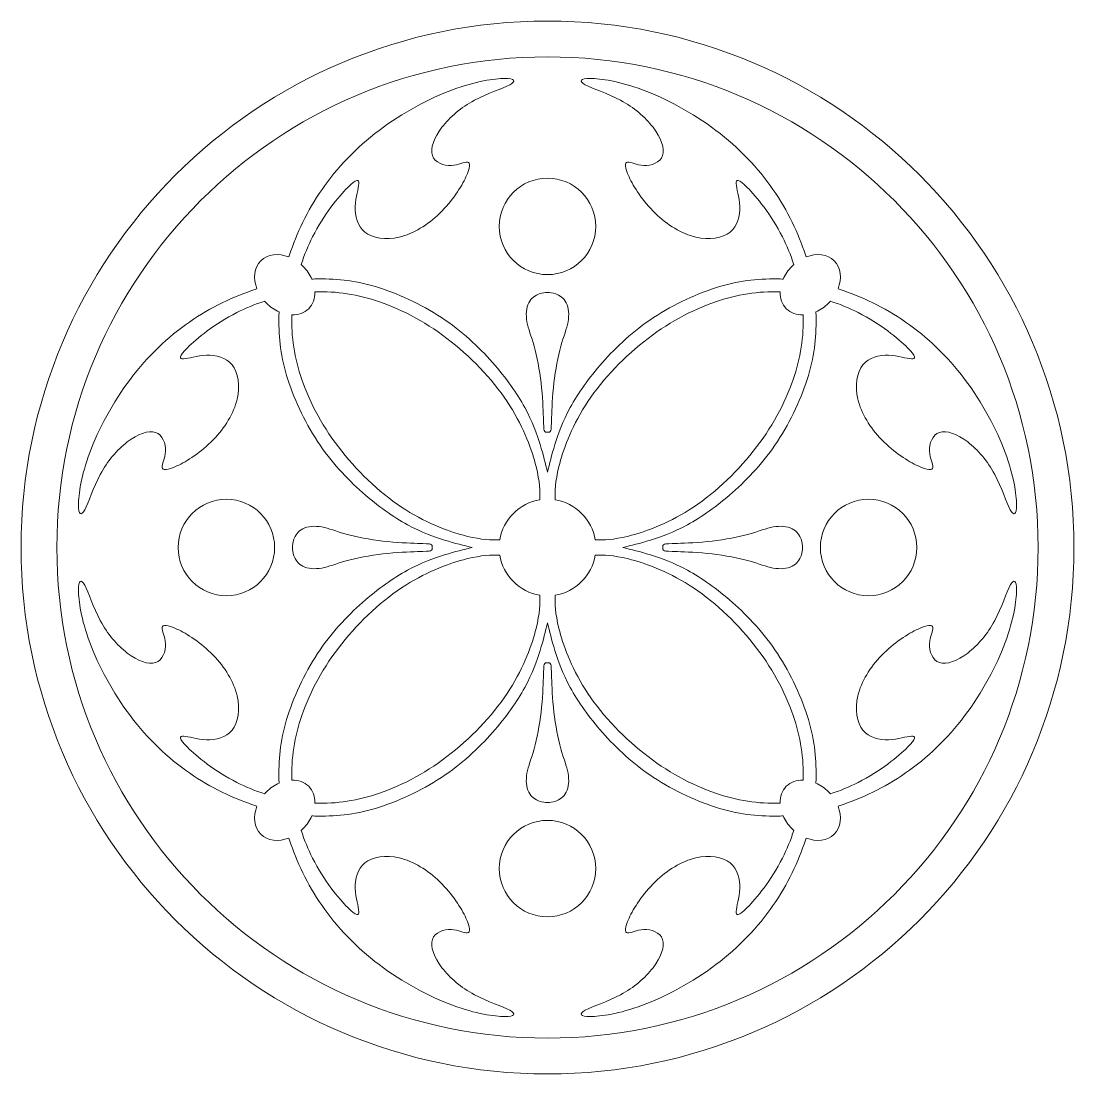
# Model space of a CAD drawing. Header units: millimetres. Extents: x 120 to 311, y -46 to 142.
# Drawn here: x 120 to 204, y 58.2 to 142.2 of the extents above; entities that cross this region are included whole.
import ezdxf

# ---------------------------------------------------------------- set-up
doc = ezdxf.new("R2010")
doc.units = ezdxf.units.MM
doc.header["$MEASUREMENT"] = 0
doc.layers.add('Layer 1', color=7, linetype='Continuous')

msp = doc.modelspace()

# ---------------------------------------------------------------- linework, layer by layer
at = {"layer": 'Layer 1', "lineweight": 20}
for centre, major_axis in [((162.0256, 100.2362), (0, 42.011)), ((162.0255, 100.2362), (0, 39.1517)), ((136.401, 100.2362), (0, 3.849))]:
    msp.add_ellipse(centre, major_axis=major_axis, ratio=1, dxfattribs=at)
for points, knots in [([(142.3686, 122.8089), (142.6159, 123.5771), (142.921, 124.3257), (143.2768, 125.0285), (143.2768, 125.0285), (144.1655, 126.7835), (145.3759, 128.2595), (146.0813, 128.9744), (146.0813, 128.9744), (146.7871, 129.6893), (146.9887, 129.6432), (146.9704, 129.2724), (146.9704, 129.2724), (146.9521, 128.9012), (146.7135, 128.2042), (146.6861, 127.4531), (146.6861, 127.4531), (146.6586, 126.7016), (146.8419, 125.8948), (147.4513, 125.4047), (147.4513, 125.4047), (148.0606, 124.9142), (149.0969, 124.7401), (150.2009, 125.0057), (150.2009, 125.0057), (151.3053, 125.2713), (152.4787, 125.9775), (153.4409, 126.9165), (153.4409, 126.9165), (154.4032, 127.8559), (155.1547, 129.0293), (155.5213, 129.8036), (155.5213, 129.8036), (155.8879, 130.578), (155.8696, 130.9538), (155.6315, 130.9949), (155.6315, 130.9949), (155.3933, 131.0365), (154.9344, 130.743), (154.3437, 130.7202), (154.3437, 130.7202), (153.7527, 130.6973), (153.0282, 130.945), (152.8357, 131.5082), (152.8357, 131.5082), (152.6433, 132.0719), (152.9829, 132.9522), (153.6059, 133.7723), (153.6059, 133.7723), (154.229, 134.5924), (155.1364, 135.3531), (156.1947, 135.9213), (156.1947, 135.9213), (157.2534, 136.4895), (158.4633, 136.8653), (159.0087, 137.1583), (159.0087, 137.1583), (159.554, 137.4517), (159.4343, 137.6629), (158.6188, 137.6629), (158.6188, 137.6629), (157.8033, 137.6629), (156.2911, 137.4517), (154.4493, 136.7647), (154.4493, 136.7647), (152.6071, 136.0772), (150.4345, 134.9129), (148.5881, 133.5246), (148.5881, 133.5246), (146.7413, 132.1363), (145.22, 130.5227), (144.0333, 128.8094), (144.0333, 128.8094), (142.8466, 127.0956), (141.9937, 125.2804), (141.4442, 123.5991), (141.4442, 123.5991), (141.4247, 123.5388), (141.4051, 123.4786), (141.3864, 123.4191)], [0, 0, 0, 0, 0.047619, 0.047619, 0.047619, 0.047619, 0.0952381, 0.0952381, 0.0952381, 0.0952381, 0.1428571, 0.1428571, 0.1428571, 0.1428571, 0.1904762, 0.1904762, 0.1904762, 0.1904762, 0.2380952, 0.2380952, 0.2380952, 0.2380952, 0.2857143, 0.2857143, 0.2857143, 0.2857143, 0.3333333, 0.3333333, 0.3333333, 0.3333333, 0.3809524, 0.3809524, 0.3809524, 0.3809524, 0.4285714, 0.4285714, 0.4285714, 0.4285714, 0.4761905, 0.4761905, 0.4761905, 0.4761905, 0.5238095, 0.5238095, 0.5238095, 0.5238095, 0.5714286, 0.5714286, 0.5714286, 0.5714286, 0.6190476, 0.6190476, 0.6190476, 0.6190476, 0.6666667, 0.6666667, 0.6666667, 0.6666667, 0.7142857, 0.7142857, 0.7142857, 0.7142857, 0.7619048, 0.7619048, 0.7619048, 0.7619048, 0.8095238, 0.8095238, 0.8095238, 0.8095238, 0.8571429, 0.8571429, 0.8571429, 0.8571429, 0.9047619, 0.9047619, 0.9047619, 0.9047619, 1, 1, 1, 1]), ([(181.6824, 122.8089), (181.4351, 123.5771), (181.13, 124.3257), (180.7742, 125.0285), (180.7742, 125.0285), (179.8855, 126.7835), (178.6751, 128.2595), (177.9698, 128.9744), (177.9698, 128.9744), (177.264, 129.6893), (177.0624, 129.6432), (177.0807, 129.2724), (177.0807, 129.2724), (177.099, 128.9012), (177.3376, 128.2042), (177.365, 127.4531), (177.365, 127.4531), (177.3924, 126.7016), (177.2091, 125.8948), (176.5998, 125.4047), (176.5998, 125.4047), (175.9904, 124.9142), (174.9542, 124.7401), (173.8502, 125.0057), (173.8502, 125.0057), (172.7458, 125.2713), (171.5724, 125.9775), (170.6101, 126.9165), (170.6101, 126.9165), (169.6479, 127.8559), (168.8964, 129.0293), (168.5298, 129.8036), (168.5298, 129.8036), (168.1631, 130.578), (168.1814, 130.9538), (168.4196, 130.9949), (168.4196, 130.9949), (168.6578, 131.0365), (169.1167, 130.743), (169.7073, 130.7202), (169.7073, 130.7202), (170.2984, 130.6973), (171.0229, 130.945), (171.2153, 131.5082), (171.2153, 131.5082), (171.4078, 132.0719), (171.0682, 132.9522), (170.4451, 133.7723), (170.4451, 133.7723), (169.822, 134.5924), (168.9147, 135.3531), (167.8564, 135.9213), (167.8564, 135.9213), (166.7977, 136.4895), (165.5877, 136.8653), (165.0424, 137.1583), (165.0424, 137.1583), (164.497, 137.4517), (164.6167, 137.6629), (165.4323, 137.6629), (165.4323, 137.6629), (166.2478, 137.6629), (167.76, 137.4517), (169.6017, 136.7647), (169.6017, 136.7647), (171.4439, 136.0772), (173.6166, 134.9129), (175.4629, 133.5246), (175.4629, 133.5246), (177.3097, 132.1363), (178.831, 130.5227), (180.0177, 128.8094), (180.0177, 128.8094), (181.2044, 127.0956), (182.0574, 125.2804), (182.6069, 123.5991), (182.6069, 123.5991), (182.6264, 123.5388), (182.6459, 123.4786), (182.6646, 123.4191)], [0, 0, 0, 0, 0.047619, 0.047619, 0.047619, 0.047619, 0.0952381, 0.0952381, 0.0952381, 0.0952381, 0.1428571, 0.1428571, 0.1428571, 0.1428571, 0.1904762, 0.1904762, 0.1904762, 0.1904762, 0.2380952, 0.2380952, 0.2380952, 0.2380952, 0.2857143, 0.2857143, 0.2857143, 0.2857143, 0.3333333, 0.3333333, 0.3333333, 0.3333333, 0.3809524, 0.3809524, 0.3809524, 0.3809524, 0.4285714, 0.4285714, 0.4285714, 0.4285714, 0.4761905, 0.4761905, 0.4761905, 0.4761905, 0.5238095, 0.5238095, 0.5238095, 0.5238095, 0.5714286, 0.5714286, 0.5714286, 0.5714286, 0.6190476, 0.6190476, 0.6190476, 0.6190476, 0.6666667, 0.6666667, 0.6666667, 0.6666667, 0.7142857, 0.7142857, 0.7142857, 0.7142857, 0.7619048, 0.7619048, 0.7619048, 0.7619048, 0.8095238, 0.8095238, 0.8095238, 0.8095238, 0.8571429, 0.8571429, 0.8571429, 0.8571429, 0.9047619, 0.9047619, 0.9047619, 0.9047619, 1, 1, 1, 1]), ([(165.8745, 125.8607), (165.8745, 127.9864), (164.1512, 129.7097), (162.0255, 129.7097), (162.0255, 129.7097), (159.8998, 129.7097), (158.1765, 127.9864), (158.1765, 125.8607), (158.1765, 125.8607), (158.1765, 123.735), (159.8998, 122.0117), (162.0255, 122.0117), (162.0255, 122.0117), (164.1512, 122.0117), (165.8745, 123.735), (165.8745, 125.8607)], [0, 0, 0, 0, 0.2, 0.2, 0.2, 0.2, 0.4, 0.4, 0.4, 0.4, 0.6, 0.6, 0.6, 0.6, 1, 1, 1, 1]), ([(142.3686, 122.8089), (142.4197, 122.7636), (142.47, 122.7158), (142.5195, 122.6664), (142.5195, 122.6664), (142.8275, 122.3584), (143.0628, 122.0117), (143.2211, 121.6551)], [0, 0, 0, 0, 0.3333333, 0.3333333, 0.3333333, 0.3333333, 1, 1, 1, 1]), ([(181.6824, 122.8089), (181.6313, 122.7636), (181.581, 122.7158), (181.5316, 122.6664), (181.5316, 122.6664), (181.2235, 122.3584), (180.9883, 122.0117), (180.8299, 121.6551)], [0, 0, 0, 0, 0.3333333, 0.3333333, 0.3333333, 0.3333333, 1, 1, 1, 1]), ([(143.2211, 121.6551), (143.296, 121.6584), (143.3716, 121.6617), (143.4468, 121.6638), (143.4468, 121.6638), (144.9993, 121.7141), (146.5585, 121.5674), (148.2905, 121.0544), (148.2905, 121.0544), (150.0226, 120.5415), (151.9292, 119.6611), (153.5557, 118.5892), (153.5557, 118.5892), (155.1825, 117.5168), (156.5297, 116.2519), (157.6337, 115.0058), (157.6337, 115.0058), (158.7381, 113.7592), (159.6002, 112.5305), (160.2095, 111.4128), (160.2095, 111.4128), (160.8189, 110.2947), (161.1763, 109.2863), (161.437, 108.4434), (161.437, 108.4434), (161.6976, 107.6004), (161.8618, 106.9216), (162.0255, 106.2437)], [0, 0, 0, 0, 0.125, 0.125, 0.125, 0.125, 0.25, 0.25, 0.25, 0.25, 0.375, 0.375, 0.375, 0.375, 0.5, 0.5, 0.5, 0.5, 0.625, 0.625, 0.625, 0.625, 0.75, 0.75, 0.75, 0.75, 1, 1, 1, 1]), ([(180.8299, 121.6551), (180.7551, 121.6584), (180.6795, 121.6617), (180.6042, 121.6638), (180.6042, 121.6638), (179.0517, 121.7141), (177.4926, 121.5674), (175.7605, 121.0544), (175.7605, 121.0544), (174.0285, 120.5415), (172.1219, 119.6611), (170.4954, 118.5892), (170.4954, 118.5892), (168.8685, 117.5168), (167.5214, 116.2519), (166.4174, 115.0058), (166.4174, 115.0058), (165.313, 113.7592), (164.4509, 112.5305), (163.8415, 111.4128), (163.8415, 111.4128), (163.2322, 110.2947), (162.8747, 109.2863), (162.6141, 108.4434), (162.6141, 108.4434), (162.3535, 107.6004), (162.1893, 106.9216), (162.0255, 106.2437)], [0, 0, 0, 0, 0.125, 0.125, 0.125, 0.125, 0.25, 0.25, 0.25, 0.25, 0.375, 0.375, 0.375, 0.375, 0.5, 0.5, 0.5, 0.5, 0.625, 0.625, 0.625, 0.625, 0.75, 0.75, 0.75, 0.75, 1, 1, 1, 1]), ([(139.4528, 119.8931), (138.6846, 119.6458), (137.936, 119.3407), (137.2332, 118.9849), (137.2332, 118.9849), (135.4782, 118.0962), (134.0022, 116.8858), (133.2873, 116.1804), (133.2873, 116.1804), (132.5724, 115.4746), (132.6185, 115.273), (132.9893, 115.2913), (132.9893, 115.2913), (133.3605, 115.3096), (134.0575, 115.5482), (134.8086, 115.5756), (134.8086, 115.5756), (135.5601, 115.6031), (136.3669, 115.4198), (136.857, 114.8104), (136.857, 114.8104), (137.3475, 114.2011), (137.5216, 113.1648), (137.256, 112.0608), (137.256, 112.0608), (136.9904, 110.9564), (136.2842, 109.783), (135.3452, 108.8208), (135.3452, 108.8208), (134.4058, 107.8585), (133.2324, 107.107), (132.4581, 106.7404), (132.4581, 106.7404), (131.6837, 106.3738), (131.3079, 106.3921), (131.2668, 106.6302), (131.2668, 106.6302), (131.2252, 106.8684), (131.5187, 107.3273), (131.5415, 107.918), (131.5415, 107.918), (131.5644, 108.509), (131.3167, 109.2335), (130.7535, 109.426), (130.7535, 109.426), (130.1898, 109.6184), (129.3095, 109.2788), (128.4894, 108.6558), (128.4894, 108.6558), (127.6693, 108.0327), (126.9086, 107.1253), (126.3404, 106.067), (126.3404, 106.067), (125.7722, 105.0083), (125.3964, 103.7984), (125.1034, 103.253), (125.1034, 103.253), (124.81, 102.7077), (124.5988, 102.8274), (124.5988, 103.6429), (124.5988, 103.6429), (124.5988, 104.4584), (124.81, 105.9706), (125.497, 107.8124), (125.497, 107.8124), (126.1845, 109.6546), (127.3488, 111.8272), (128.7371, 113.6736), (128.7371, 113.6736), (130.1254, 115.5204), (131.739, 117.0417), (133.4523, 118.2284), (133.4523, 118.2284), (135.1661, 119.4151), (136.9813, 120.268), (138.6626, 120.8175), (138.6626, 120.8175), (138.7229, 120.837), (138.7831, 120.8566), (138.8426, 120.8753)], [0, 0, 0, 0, 0.047619, 0.047619, 0.047619, 0.047619, 0.0952381, 0.0952381, 0.0952381, 0.0952381, 0.1428571, 0.1428571, 0.1428571, 0.1428571, 0.1904762, 0.1904762, 0.1904762, 0.1904762, 0.2380952, 0.2380952, 0.2380952, 0.2380952, 0.2857143, 0.2857143, 0.2857143, 0.2857143, 0.3333333, 0.3333333, 0.3333333, 0.3333333, 0.3809524, 0.3809524, 0.3809524, 0.3809524, 0.4285714, 0.4285714, 0.4285714, 0.4285714, 0.4761905, 0.4761905, 0.4761905, 0.4761905, 0.5238095, 0.5238095, 0.5238095, 0.5238095, 0.5714286, 0.5714286, 0.5714286, 0.5714286, 0.6190476, 0.6190476, 0.6190476, 0.6190476, 0.6666667, 0.6666667, 0.6666667, 0.6666667, 0.7142857, 0.7142857, 0.7142857, 0.7142857, 0.7619048, 0.7619048, 0.7619048, 0.7619048, 0.8095238, 0.8095238, 0.8095238, 0.8095238, 0.8571429, 0.8571429, 0.8571429, 0.8571429, 0.9047619, 0.9047619, 0.9047619, 0.9047619, 1, 1, 1, 1]), ([(161.4245, 104.0386), (161.4245, 104.7461), (161.4245, 105.4539), (161.1127, 106.7009), (161.1127, 106.7009), (160.801, 107.9483), (160.1775, 109.736), (159.0228, 111.5504), (159.0228, 111.5504), (157.8677, 113.3647), (156.1814, 115.2074), (154.3487, 116.6597), (154.3487, 116.6597), (152.5157, 118.112), (150.5355, 119.1757), (148.6297, 119.8353), (148.6297, 119.8353), (146.8906, 120.4372), (145.2117, 120.704), (143.4626, 120.628)], [0, 0, 0, 0, 0.1666667, 0.1666667, 0.1666667, 0.1666667, 0.3333333, 0.3333333, 0.3333333, 0.3333333, 0.5, 0.5, 0.5, 0.5, 0.6666667, 0.6666667, 0.6666667, 0.6666667, 1, 1, 1, 1]), ([(162.0255, 109.433), (161.9208, 109.433), (161.8152, 109.433), (161.7653, 109.5611), (161.7653, 109.5611), (161.715, 109.6895), (161.7196, 109.9468), (161.6992, 110.6019), (161.6992, 110.6019), (161.6785, 111.2569), (161.6323, 112.3111), (161.5089, 113.3647), (161.5089, 113.3647), (161.385, 114.4184), (161.1834, 115.473), (160.9589, 116.2906), (160.9589, 116.2906), (160.7345, 117.1086), (160.4868, 117.6909), (160.3862, 118.2566), (160.3862, 118.2566), (160.2852, 118.8228), (160.3309, 119.3727), (160.53, 119.7576), (160.53, 119.7576), (160.7295, 120.1425), (161.0824, 120.3624), (161.3571, 120.4721), (161.3571, 120.4721), (161.6319, 120.5822), (161.8289, 120.5822), (162.0255, 120.5822)], [0, 0, 0, 0, 0.1111111, 0.1111111, 0.1111111, 0.1111111, 0.2222222, 0.2222222, 0.2222222, 0.2222222, 0.3333333, 0.3333333, 0.3333333, 0.3333333, 0.4444444, 0.4444444, 0.4444444, 0.4444444, 0.5555556, 0.5555556, 0.5555556, 0.5555556, 0.6666667, 0.6666667, 0.6666667, 0.6666667, 0.7777778, 0.7777778, 0.7777778, 0.7777778, 1, 1, 1, 1]), ([(162.0255, 109.433), (162.1303, 109.433), (162.2359, 109.433), (162.2857, 109.5611), (162.2857, 109.5611), (162.336, 109.6895), (162.3315, 109.9468), (162.3518, 110.6019), (162.3518, 110.6019), (162.3726, 111.2569), (162.4187, 112.3111), (162.5422, 113.3647), (162.5422, 113.3647), (162.6661, 114.4184), (162.8677, 115.473), (163.0921, 116.2906), (163.0921, 116.2906), (163.3166, 117.1086), (163.5643, 117.6909), (163.6649, 118.2566), (163.6649, 118.2566), (163.7659, 118.8228), (163.7202, 119.3727), (163.5211, 119.7576), (163.5211, 119.7576), (163.3216, 120.1425), (162.9687, 120.3624), (162.6939, 120.4721), (162.6939, 120.4721), (162.4192, 120.5822), (162.2221, 120.5822), (162.0255, 120.5822)], [0, 0, 0, 0, 0.1111111, 0.1111111, 0.1111111, 0.1111111, 0.2222222, 0.2222222, 0.2222222, 0.2222222, 0.3333333, 0.3333333, 0.3333333, 0.3333333, 0.4444444, 0.4444444, 0.4444444, 0.4444444, 0.5555556, 0.5555556, 0.5555556, 0.5555556, 0.6666667, 0.6666667, 0.6666667, 0.6666667, 0.7777778, 0.7777778, 0.7777778, 0.7777778, 1, 1, 1, 1]), ([(162.6266, 104.0386), (162.6266, 104.7461), (162.6266, 105.4539), (162.9383, 106.7009), (162.9383, 106.7009), (163.2501, 107.9483), (163.8735, 109.736), (165.0282, 111.5504), (165.0282, 111.5504), (166.1834, 113.3647), (167.8697, 115.2074), (169.7023, 116.6597), (169.7023, 116.6597), (171.5354, 118.112), (173.5156, 119.1757), (175.4214, 119.8353), (175.4214, 119.8353), (177.1605, 120.4372), (178.8393, 120.704), (180.5884, 120.628)], [0, 0, 0, 0, 0.1666667, 0.1666667, 0.1666667, 0.1666667, 0.3333333, 0.3333333, 0.3333333, 0.3333333, 0.5, 0.5, 0.5, 0.5, 0.6666667, 0.6666667, 0.6666667, 0.6666667, 1, 1, 1, 1]), ([(184.5983, 119.8931), (185.3664, 119.6458), (186.115, 119.3407), (186.8179, 118.9849), (186.8179, 118.9849), (188.5728, 118.0962), (190.0488, 116.8858), (190.7637, 116.1804), (190.7637, 116.1804), (191.4787, 115.4746), (191.4325, 115.273), (191.0618, 115.2913), (191.0618, 115.2913), (190.6906, 115.3096), (189.9935, 115.5482), (189.2424, 115.5756), (189.2424, 115.5756), (188.4909, 115.6031), (187.6841, 115.4198), (187.1941, 114.8104), (187.1941, 114.8104), (186.7036, 114.2011), (186.5294, 113.1648), (186.795, 112.0608), (186.795, 112.0608), (187.0606, 110.9564), (187.7668, 109.783), (188.7058, 108.8208), (188.7058, 108.8208), (189.6452, 107.8585), (190.8186, 107.107), (191.593, 106.7404), (191.593, 106.7404), (192.3674, 106.3738), (192.7431, 106.3921), (192.7843, 106.6302), (192.7843, 106.6302), (192.8258, 106.8684), (192.5324, 107.3273), (192.5095, 107.918), (192.5095, 107.918), (192.4866, 108.509), (192.7344, 109.2335), (193.2976, 109.426), (193.2976, 109.426), (193.8612, 109.6184), (194.7416, 109.2788), (195.5617, 108.6558), (195.5617, 108.6558), (196.3818, 108.0327), (197.1424, 107.1253), (197.7106, 106.067), (197.7106, 106.067), (198.2789, 105.0083), (198.6546, 103.7984), (198.9476, 103.253), (198.9476, 103.253), (199.2411, 102.7077), (199.4523, 102.8274), (199.4523, 103.6429), (199.4523, 103.6429), (199.4523, 104.4584), (199.2411, 105.9706), (198.554, 107.8124), (198.554, 107.8124), (197.8665, 109.6546), (196.7023, 111.8272), (195.314, 113.6736), (195.314, 113.6736), (193.9257, 115.5204), (192.3121, 117.0417), (190.5987, 118.2284), (190.5987, 118.2284), (188.885, 119.4151), (187.0698, 120.268), (185.3884, 120.8175), (185.3884, 120.8175), (185.3282, 120.837), (185.2679, 120.8566), (185.2085, 120.8753)], [0, 0, 0, 0, 0.047619, 0.047619, 0.047619, 0.047619, 0.0952381, 0.0952381, 0.0952381, 0.0952381, 0.1428571, 0.1428571, 0.1428571, 0.1428571, 0.1904762, 0.1904762, 0.1904762, 0.1904762, 0.2380952, 0.2380952, 0.2380952, 0.2380952, 0.2857143, 0.2857143, 0.2857143, 0.2857143, 0.3333333, 0.3333333, 0.3333333, 0.3333333, 0.3809524, 0.3809524, 0.3809524, 0.3809524, 0.4285714, 0.4285714, 0.4285714, 0.4285714, 0.4761905, 0.4761905, 0.4761905, 0.4761905, 0.5238095, 0.5238095, 0.5238095, 0.5238095, 0.5714286, 0.5714286, 0.5714286, 0.5714286, 0.6190476, 0.6190476, 0.6190476, 0.6190476, 0.6666667, 0.6666667, 0.6666667, 0.6666667, 0.7142857, 0.7142857, 0.7142857, 0.7142857, 0.7619048, 0.7619048, 0.7619048, 0.7619048, 0.8095238, 0.8095238, 0.8095238, 0.8095238, 0.8571429, 0.8571429, 0.8571429, 0.8571429, 0.9047619, 0.9047619, 0.9047619, 0.9047619, 1, 1, 1, 1]), ([(139.4528, 119.8931), (139.4981, 119.842), (139.5459, 119.7917), (139.5953, 119.7422), (139.5953, 119.7422), (139.9033, 119.4342), (140.25, 119.1989), (140.6066, 119.0406)], [0, 0, 0, 0, 0.3333333, 0.3333333, 0.3333333, 0.3333333, 1, 1, 1, 1]), ([(184.5983, 119.8931), (184.553, 119.842), (184.5052, 119.7917), (184.4557, 119.7422), (184.4557, 119.7422), (184.1477, 119.4342), (183.801, 119.1989), (183.4444, 119.0406)], [0, 0, 0, 0, 0.3333333, 0.3333333, 0.3333333, 0.3333333, 1, 1, 1, 1]), ([(140.6066, 119.0406), (140.6033, 118.9657), (140.6, 118.8901), (140.5979, 118.8149), (140.5979, 118.8149), (140.5476, 117.2624), (140.6943, 115.7032), (141.2073, 113.9712), (141.2073, 113.9712), (141.7202, 112.2391), (142.6006, 110.3325), (143.6725, 108.706), (143.6725, 108.706), (144.7449, 107.0792), (146.0098, 105.732), (147.2559, 104.628), (147.2559, 104.628), (148.5025, 103.5236), (149.7312, 102.6615), (150.8489, 102.0522), (150.8489, 102.0522), (151.967, 101.4428), (152.9754, 101.0854), (153.8183, 100.8247), (153.8183, 100.8247), (154.6613, 100.5641), (155.3401, 100.3999), (156.018, 100.2362)], [0, 0, 0, 0, 0.125, 0.125, 0.125, 0.125, 0.25, 0.25, 0.25, 0.25, 0.375, 0.375, 0.375, 0.375, 0.5, 0.5, 0.5, 0.5, 0.625, 0.625, 0.625, 0.625, 0.75, 0.75, 0.75, 0.75, 1, 1, 1, 1]), ([(158.2231, 100.8372), (157.5156, 100.8372), (156.8078, 100.8372), (155.5608, 101.149), (155.5608, 101.149), (154.3134, 101.4607), (152.5257, 102.0842), (150.7113, 103.2389), (150.7113, 103.2389), (148.897, 104.394), (147.0543, 106.0803), (145.602, 107.913), (145.602, 107.913), (144.1497, 109.746), (143.086, 111.7262), (142.4264, 113.632), (142.4264, 113.632), (141.8245, 115.3711), (141.5577, 117.05), (141.6337, 118.7991)], [0, 0, 0, 0, 0.1666667, 0.1666667, 0.1666667, 0.1666667, 0.3333333, 0.3333333, 0.3333333, 0.3333333, 0.5, 0.5, 0.5, 0.5, 0.6666667, 0.6666667, 0.6666667, 0.6666667, 1, 1, 1, 1]), ([(165.828, 100.8372), (166.5354, 100.8372), (167.2433, 100.8372), (168.4903, 101.149), (168.4903, 101.149), (169.7377, 101.4607), (171.5254, 102.0842), (173.3398, 103.2389), (173.3398, 103.2389), (175.1541, 104.394), (176.9967, 106.0803), (178.449, 107.913), (178.449, 107.913), (179.9013, 109.746), (180.965, 111.7262), (181.6247, 113.632), (181.6247, 113.632), (182.2265, 115.3711), (182.4934, 117.05), (182.4173, 118.7991)], [0, 0, 0, 0, 0.1666667, 0.1666667, 0.1666667, 0.1666667, 0.3333333, 0.3333333, 0.3333333, 0.3333333, 0.5, 0.5, 0.5, 0.5, 0.6666667, 0.6666667, 0.6666667, 0.6666667, 1, 1, 1, 1]), ([(183.4444, 119.0406), (183.4477, 118.9657), (183.4511, 118.8901), (183.4531, 118.8149), (183.4531, 118.8149), (183.5034, 117.2624), (183.3567, 115.7032), (182.8438, 113.9712), (182.8438, 113.9712), (182.3309, 112.2391), (181.4505, 110.3325), (180.3785, 108.706), (180.3785, 108.706), (179.3061, 107.0792), (178.0413, 105.732), (176.7951, 104.628), (176.7951, 104.628), (175.5486, 103.5236), (174.3199, 102.6615), (173.2022, 102.0522), (173.2022, 102.0522), (172.084, 101.4428), (171.0757, 101.0854), (170.2327, 100.8247), (170.2327, 100.8247), (169.3898, 100.5641), (168.711, 100.3999), (168.033, 100.2362)], [0, 0, 0, 0, 0.125, 0.125, 0.125, 0.125, 0.25, 0.25, 0.25, 0.25, 0.375, 0.375, 0.375, 0.375, 0.5, 0.5, 0.5, 0.5, 0.625, 0.625, 0.625, 0.625, 0.75, 0.75, 0.75, 0.75, 1, 1, 1, 1]), ([(187.65, 96.3872), (189.7757, 96.3872), (191.499, 98.1105), (191.499, 100.2362), (191.499, 100.2362), (191.499, 102.3619), (189.7757, 104.0852), (187.65, 104.0852), (187.65, 104.0852), (185.5244, 104.0852), (183.801, 102.3619), (183.801, 100.2362), (183.801, 100.2362), (183.801, 98.1105), (185.5244, 96.3872), (187.65, 96.3872)], [0, 0, 0, 0, 0.2, 0.2, 0.2, 0.2, 0.4, 0.4, 0.4, 0.4, 0.6, 0.6, 0.6, 0.6, 1, 1, 1, 1]), ([(152.8287, 100.2362), (152.8287, 100.3409), (152.8287, 100.4465), (152.7006, 100.4964), (152.7006, 100.4964), (152.5722, 100.5467), (152.3149, 100.5421), (151.6598, 100.5625), (151.6598, 100.5625), (151.0048, 100.5832), (149.9506, 100.6294), (148.897, 100.7528), (148.897, 100.7528), (147.8433, 100.8767), (146.7887, 101.0783), (145.9711, 101.3028), (145.9711, 101.3028), (145.1531, 101.5272), (144.5708, 101.7749), (144.0051, 101.8755), (144.0051, 101.8755), (143.4389, 101.9765), (142.889, 101.9308), (142.5041, 101.7317), (142.5041, 101.7317), (142.1192, 101.5322), (141.8993, 101.1793), (141.7896, 100.9046), (141.7896, 100.9046), (141.6795, 100.6298), (141.6795, 100.4328), (141.6795, 100.2362)], [0, 0, 0, 0, 0.1111111, 0.1111111, 0.1111111, 0.1111111, 0.2222222, 0.2222222, 0.2222222, 0.2222222, 0.3333333, 0.3333333, 0.3333333, 0.3333333, 0.4444444, 0.4444444, 0.4444444, 0.4444444, 0.5555556, 0.5555556, 0.5555556, 0.5555556, 0.6666667, 0.6666667, 0.6666667, 0.6666667, 0.7777778, 0.7777778, 0.7777778, 0.7777778, 1, 1, 1, 1]), ([(171.2224, 100.2362), (171.2224, 100.3409), (171.2224, 100.4465), (171.3504, 100.4964), (171.3504, 100.4964), (171.4789, 100.5467), (171.7361, 100.5421), (172.3912, 100.5625), (172.3912, 100.5625), (173.0463, 100.5832), (174.1004, 100.6294), (175.1541, 100.7528), (175.1541, 100.7528), (176.2078, 100.8767), (177.2623, 101.0783), (178.0799, 101.3028), (178.0799, 101.3028), (178.8979, 101.5272), (179.4803, 101.7749), (180.046, 101.8755), (180.046, 101.8755), (180.6121, 101.9765), (181.162, 101.9308), (181.5469, 101.7317), (181.5469, 101.7317), (181.9318, 101.5322), (182.1517, 101.1793), (182.2614, 100.9046), (182.2614, 100.9046), (182.3716, 100.6298), (182.3716, 100.4328), (182.3716, 100.2362)], [0, 0, 0, 0, 0.1111111, 0.1111111, 0.1111111, 0.1111111, 0.2222222, 0.2222222, 0.2222222, 0.2222222, 0.3333333, 0.3333333, 0.3333333, 0.3333333, 0.4444444, 0.4444444, 0.4444444, 0.4444444, 0.5555556, 0.5555556, 0.5555556, 0.5555556, 0.6666667, 0.6666667, 0.6666667, 0.6666667, 0.7777778, 0.7777778, 0.7777778, 0.7777778, 1, 1, 1, 1]), ([(140.6066, 81.4318), (140.6033, 81.5066), (140.6, 81.5822), (140.5979, 81.6575), (140.5979, 81.6575), (140.5476, 83.21), (140.6943, 84.7691), (141.2073, 86.5012), (141.2073, 86.5012), (141.7202, 88.2332), (142.6006, 90.1398), (143.6725, 91.7663), (143.6725, 91.7663), (144.7449, 93.3932), (146.0098, 94.7403), (147.2559, 95.8443), (147.2559, 95.8443), (148.5025, 96.9487), (149.7312, 97.8108), (150.8489, 98.4202), (150.8489, 98.4202), (151.967, 99.0295), (152.9754, 99.387), (153.8183, 99.6476), (153.8183, 99.6476), (154.6613, 99.9082), (155.3401, 100.0724), (156.018, 100.2362)], [0, 0, 0, 0, 0.125, 0.125, 0.125, 0.125, 0.25, 0.25, 0.25, 0.25, 0.375, 0.375, 0.375, 0.375, 0.5, 0.5, 0.5, 0.5, 0.625, 0.625, 0.625, 0.625, 0.75, 0.75, 0.75, 0.75, 1, 1, 1, 1]), ([(152.8287, 100.2362), (152.8287, 100.1314), (152.8287, 100.0258), (152.7006, 99.976), (152.7006, 99.976), (152.5722, 99.9257), (152.3149, 99.9302), (151.6598, 99.9099), (151.6598, 99.9099), (151.0048, 99.8891), (149.9506, 99.843), (148.897, 99.7195), (148.897, 99.7195), (147.8433, 99.5956), (146.7887, 99.394), (145.9711, 99.1696), (145.9711, 99.1696), (145.1531, 98.9451), (144.5708, 98.6974), (144.0051, 98.5968), (144.0051, 98.5968), (143.4389, 98.4958), (142.889, 98.5415), (142.5041, 98.7406), (142.5041, 98.7406), (142.1192, 98.9401), (141.8993, 99.293), (141.7896, 99.5678), (141.7896, 99.5678), (141.6795, 99.8425), (141.6795, 100.0396), (141.6795, 100.2362)], [0, 0, 0, 0, 0.1111111, 0.1111111, 0.1111111, 0.1111111, 0.2222222, 0.2222222, 0.2222222, 0.2222222, 0.3333333, 0.3333333, 0.3333333, 0.3333333, 0.4444444, 0.4444444, 0.4444444, 0.4444444, 0.5555556, 0.5555556, 0.5555556, 0.5555556, 0.6666667, 0.6666667, 0.6666667, 0.6666667, 0.7777778, 0.7777778, 0.7777778, 0.7777778, 1, 1, 1, 1]), ([(183.4444, 81.4318), (183.4477, 81.5066), (183.4511, 81.5822), (183.4531, 81.6575), (183.4531, 81.6575), (183.5034, 83.21), (183.3567, 84.7691), (182.8438, 86.5012), (182.8438, 86.5012), (182.3309, 88.2332), (181.4505, 90.1398), (180.3785, 91.7663), (180.3785, 91.7663), (179.3061, 93.3932), (178.0413, 94.7403), (176.7951, 95.8443), (176.7951, 95.8443), (175.5486, 96.9487), (174.3199, 97.8108), (173.2022, 98.4202), (173.2022, 98.4202), (172.084, 99.0295), (171.0757, 99.387), (170.2327, 99.6476), (170.2327, 99.6476), (169.3898, 99.9082), (168.711, 100.0724), (168.033, 100.2362)], [0, 0, 0, 0, 0.125, 0.125, 0.125, 0.125, 0.25, 0.25, 0.25, 0.25, 0.375, 0.375, 0.375, 0.375, 0.5, 0.5, 0.5, 0.5, 0.625, 0.625, 0.625, 0.625, 0.75, 0.75, 0.75, 0.75, 1, 1, 1, 1]), ([(171.2224, 100.2362), (171.2224, 100.1314), (171.2224, 100.0258), (171.3504, 99.976), (171.3504, 99.976), (171.4789, 99.9257), (171.7361, 99.9302), (172.3912, 99.9099), (172.3912, 99.9099), (173.0463, 99.8891), (174.1004, 99.843), (175.1541, 99.7195), (175.1541, 99.7195), (176.2078, 99.5956), (177.2623, 99.394), (178.0799, 99.1696), (178.0799, 99.1696), (178.8979, 98.9451), (179.4803, 98.6974), (180.046, 98.5968), (180.046, 98.5968), (180.6121, 98.4958), (181.162, 98.5415), (181.5469, 98.7406), (181.5469, 98.7406), (181.9318, 98.9401), (182.1517, 99.293), (182.2614, 99.5678), (182.2614, 99.5678), (182.3716, 99.8425), (182.3716, 100.0396), (182.3716, 100.2362)], [0, 0, 0, 0, 0.1111111, 0.1111111, 0.1111111, 0.1111111, 0.2222222, 0.2222222, 0.2222222, 0.2222222, 0.3333333, 0.3333333, 0.3333333, 0.3333333, 0.4444444, 0.4444444, 0.4444444, 0.4444444, 0.5555556, 0.5555556, 0.5555556, 0.5555556, 0.6666667, 0.6666667, 0.6666667, 0.6666667, 0.7777778, 0.7777778, 0.7777778, 0.7777778, 1, 1, 1, 1]), ([(158.2231, 99.6351), (157.5156, 99.6351), (156.8078, 99.6351), (155.5608, 99.3234), (155.5608, 99.3234), (154.3134, 99.0116), (152.5257, 98.3882), (150.7113, 97.2335), (150.7113, 97.2335), (148.897, 96.0783), (147.0543, 94.392), (145.602, 92.5594), (145.602, 92.5594), (144.1497, 90.7263), (143.086, 88.7461), (142.4264, 86.8403), (142.4264, 86.8403), (141.8245, 85.1012), (141.5577, 83.4224), (141.6337, 81.6733)], [0, 0, 0, 0, 0.1666667, 0.1666667, 0.1666667, 0.1666667, 0.3333333, 0.3333333, 0.3333333, 0.3333333, 0.5, 0.5, 0.5, 0.5, 0.6666667, 0.6666667, 0.6666667, 0.6666667, 1, 1, 1, 1]), ([(165.828, 99.6351), (166.5354, 99.6351), (167.2433, 99.6351), (168.4903, 99.3234), (168.4903, 99.3234), (169.7377, 99.0116), (171.5254, 98.3882), (173.3398, 97.2335), (173.3398, 97.2335), (175.1541, 96.0783), (176.9967, 94.392), (178.449, 92.5594), (178.449, 92.5594), (179.9013, 90.7263), (180.965, 88.7461), (181.6247, 86.8403), (181.6247, 86.8403), (182.2265, 85.1012), (182.4934, 83.4224), (182.4173, 81.6733)], [0, 0, 0, 0, 0.1666667, 0.1666667, 0.1666667, 0.1666667, 0.3333333, 0.3333333, 0.3333333, 0.3333333, 0.5, 0.5, 0.5, 0.5, 0.6666667, 0.6666667, 0.6666667, 0.6666667, 1, 1, 1, 1]), ([(139.4528, 80.5793), (138.6846, 80.8266), (137.936, 81.1317), (137.2332, 81.4875), (137.2332, 81.4875), (135.4782, 82.3762), (134.0022, 83.5866), (133.2873, 84.2919), (133.2873, 84.2919), (132.5724, 84.9977), (132.6185, 85.1993), (132.9893, 85.181), (132.9893, 85.181), (133.3605, 85.1627), (134.0575, 84.9241), (134.8086, 84.8967), (134.8086, 84.8967), (135.5601, 84.8693), (136.3669, 85.0526), (136.857, 85.6619), (136.857, 85.6619), (137.3475, 86.2713), (137.5216, 87.3075), (137.256, 88.4115), (137.256, 88.4115), (136.9904, 89.5159), (136.2842, 90.6893), (135.3452, 91.6516), (135.3452, 91.6516), (134.4058, 92.6138), (133.2324, 93.3653), (132.4581, 93.7319), (132.4581, 93.7319), (131.6837, 94.0986), (131.3079, 94.0803), (131.2668, 93.8421), (131.2668, 93.8421), (131.2252, 93.6039), (131.5187, 93.145), (131.5415, 92.5544), (131.5415, 92.5544), (131.5644, 91.9633), (131.3167, 91.2388), (130.7535, 91.0464), (130.7535, 91.0464), (130.1898, 90.8539), (129.3095, 91.1935), (128.4894, 91.8166), (128.4894, 91.8166), (127.6693, 92.4397), (126.9086, 93.347), (126.3404, 94.4053), (126.3404, 94.4053), (125.7722, 95.464), (125.3964, 96.674), (125.1034, 97.2193), (125.1034, 97.2193), (124.81, 97.7647), (124.5988, 97.645), (124.5988, 96.8294), (124.5988, 96.8294), (124.5988, 96.0139), (124.81, 94.5017), (125.497, 92.66), (125.497, 92.66), (126.1845, 90.8178), (127.3488, 88.6451), (128.7371, 86.7988), (128.7371, 86.7988), (130.1254, 84.952), (131.739, 83.4307), (133.4523, 82.244), (133.4523, 82.244), (135.1661, 81.0573), (136.9813, 80.2043), (138.6626, 79.6548), (138.6626, 79.6548), (138.7229, 79.6353), (138.7831, 79.6158), (138.8426, 79.5971)], [0, 0, 0, 0, 0.047619, 0.047619, 0.047619, 0.047619, 0.0952381, 0.0952381, 0.0952381, 0.0952381, 0.1428571, 0.1428571, 0.1428571, 0.1428571, 0.1904762, 0.1904762, 0.1904762, 0.1904762, 0.2380952, 0.2380952, 0.2380952, 0.2380952, 0.2857143, 0.2857143, 0.2857143, 0.2857143, 0.3333333, 0.3333333, 0.3333333, 0.3333333, 0.3809524, 0.3809524, 0.3809524, 0.3809524, 0.4285714, 0.4285714, 0.4285714, 0.4285714, 0.4761905, 0.4761905, 0.4761905, 0.4761905, 0.5238095, 0.5238095, 0.5238095, 0.5238095, 0.5714286, 0.5714286, 0.5714286, 0.5714286, 0.6190476, 0.6190476, 0.6190476, 0.6190476, 0.6666667, 0.6666667, 0.6666667, 0.6666667, 0.7142857, 0.7142857, 0.7142857, 0.7142857, 0.7619048, 0.7619048, 0.7619048, 0.7619048, 0.8095238, 0.8095238, 0.8095238, 0.8095238, 0.8571429, 0.8571429, 0.8571429, 0.8571429, 0.9047619, 0.9047619, 0.9047619, 0.9047619, 1, 1, 1, 1]), ([(184.5983, 80.5793), (185.3664, 80.8266), (186.115, 81.1317), (186.8179, 81.4875), (186.8179, 81.4875), (188.5728, 82.3762), (190.0488, 83.5866), (190.7637, 84.2919), (190.7637, 84.2919), (191.4787, 84.9977), (191.4325, 85.1993), (191.0618, 85.181), (191.0618, 85.181), (190.6906, 85.1627), (189.9935, 84.9241), (189.2424, 84.8967), (189.2424, 84.8967), (188.4909, 84.8693), (187.6841, 85.0526), (187.1941, 85.6619), (187.1941, 85.6619), (186.7036, 86.2713), (186.5294, 87.3075), (186.795, 88.4115), (186.795, 88.4115), (187.0606, 89.5159), (187.7668, 90.6893), (188.7058, 91.6516), (188.7058, 91.6516), (189.6452, 92.6138), (190.8186, 93.3653), (191.593, 93.7319), (191.593, 93.7319), (192.3674, 94.0986), (192.7431, 94.0803), (192.7843, 93.8421), (192.7843, 93.8421), (192.8258, 93.6039), (192.5324, 93.145), (192.5095, 92.5544), (192.5095, 92.5544), (192.4866, 91.9633), (192.7344, 91.2388), (193.2976, 91.0464), (193.2976, 91.0464), (193.8612, 90.8539), (194.7416, 91.1935), (195.5617, 91.8166), (195.5617, 91.8166), (196.3818, 92.4397), (197.1424, 93.347), (197.7106, 94.4053), (197.7106, 94.4053), (198.2789, 95.464), (198.6546, 96.674), (198.9476, 97.2193), (198.9476, 97.2193), (199.2411, 97.7647), (199.4523, 97.645), (199.4523, 96.8294), (199.4523, 96.8294), (199.4523, 96.0139), (199.2411, 94.5017), (198.554, 92.66), (198.554, 92.66), (197.8665, 90.8178), (196.7023, 88.6451), (195.314, 86.7988), (195.314, 86.7988), (193.9257, 84.952), (192.3121, 83.4307), (190.5987, 82.244), (190.5987, 82.244), (188.885, 81.0573), (187.0698, 80.2043), (185.3884, 79.6548), (185.3884, 79.6548), (185.3282, 79.6353), (185.2679, 79.6158), (185.2085, 79.5971)], [0, 0, 0, 0, 0.047619, 0.047619, 0.047619, 0.047619, 0.0952381, 0.0952381, 0.0952381, 0.0952381, 0.1428571, 0.1428571, 0.1428571, 0.1428571, 0.1904762, 0.1904762, 0.1904762, 0.1904762, 0.2380952, 0.2380952, 0.2380952, 0.2380952, 0.2857143, 0.2857143, 0.2857143, 0.2857143, 0.3333333, 0.3333333, 0.3333333, 0.3333333, 0.3809524, 0.3809524, 0.3809524, 0.3809524, 0.4285714, 0.4285714, 0.4285714, 0.4285714, 0.4761905, 0.4761905, 0.4761905, 0.4761905, 0.5238095, 0.5238095, 0.5238095, 0.5238095, 0.5714286, 0.5714286, 0.5714286, 0.5714286, 0.6190476, 0.6190476, 0.6190476, 0.6190476, 0.6666667, 0.6666667, 0.6666667, 0.6666667, 0.7142857, 0.7142857, 0.7142857, 0.7142857, 0.7619048, 0.7619048, 0.7619048, 0.7619048, 0.8095238, 0.8095238, 0.8095238, 0.8095238, 0.8571429, 0.8571429, 0.8571429, 0.8571429, 0.9047619, 0.9047619, 0.9047619, 0.9047619, 1, 1, 1, 1]), ([(161.4245, 96.4337), (161.4245, 95.7263), (161.4245, 95.0184), (161.1127, 93.7714), (161.1127, 93.7714), (160.801, 92.524), (160.1775, 90.7363), (159.0228, 88.9219), (159.0228, 88.9219), (157.8677, 87.1076), (156.1814, 85.265), (154.3487, 83.8127), (154.3487, 83.8127), (152.5157, 82.3604), (150.5355, 81.2967), (148.6297, 80.637), (148.6297, 80.637), (146.8906, 80.0352), (145.2117, 79.7683), (143.4626, 79.8444)], [0, 0, 0, 0, 0.1666667, 0.1666667, 0.1666667, 0.1666667, 0.3333333, 0.3333333, 0.3333333, 0.3333333, 0.5, 0.5, 0.5, 0.5, 0.6666667, 0.6666667, 0.6666667, 0.6666667, 1, 1, 1, 1]), ([(162.6266, 96.4337), (162.6266, 95.7263), (162.6266, 95.0184), (162.9383, 93.7714), (162.9383, 93.7714), (163.2501, 92.524), (163.8735, 90.7363), (165.0282, 88.9219), (165.0282, 88.9219), (166.1834, 87.1076), (167.8697, 85.265), (169.7023, 83.8127), (169.7023, 83.8127), (171.5354, 82.3604), (173.5156, 81.2967), (175.4214, 80.637), (175.4214, 80.637), (177.1605, 80.0352), (178.8393, 79.7683), (180.5884, 79.8444)], [0, 0, 0, 0, 0.1666667, 0.1666667, 0.1666667, 0.1666667, 0.3333333, 0.3333333, 0.3333333, 0.3333333, 0.5, 0.5, 0.5, 0.5, 0.6666667, 0.6666667, 0.6666667, 0.6666667, 1, 1, 1, 1]), ([(143.2211, 78.8173), (143.296, 78.814), (143.3716, 78.8106), (143.4468, 78.8086), (143.4468, 78.8086), (144.9993, 78.7583), (146.5585, 78.905), (148.2905, 79.4179), (148.2905, 79.4179), (150.0226, 79.9308), (151.9292, 80.8112), (153.5557, 81.8832), (153.5557, 81.8832), (155.1825, 82.9556), (156.5297, 84.2204), (157.6337, 85.4666), (157.6337, 85.4666), (158.7381, 86.7131), (159.6002, 87.9418), (160.2095, 89.0595), (160.2095, 89.0595), (160.8189, 90.1777), (161.1763, 91.186), (161.437, 92.029), (161.437, 92.029), (161.6976, 92.8719), (161.8618, 93.5507), (162.0255, 94.2287)], [0, 0, 0, 0, 0.125, 0.125, 0.125, 0.125, 0.25, 0.25, 0.25, 0.25, 0.375, 0.375, 0.375, 0.375, 0.5, 0.5, 0.5, 0.5, 0.625, 0.625, 0.625, 0.625, 0.75, 0.75, 0.75, 0.75, 1, 1, 1, 1]), ([(180.8299, 78.8173), (180.7551, 78.814), (180.6795, 78.8106), (180.6042, 78.8086), (180.6042, 78.8086), (179.0517, 78.7583), (177.4926, 78.905), (175.7605, 79.4179), (175.7605, 79.4179), (174.0285, 79.9308), (172.1219, 80.8112), (170.4954, 81.8832), (170.4954, 81.8832), (168.8685, 82.9556), (167.5214, 84.2204), (166.4174, 85.4666), (166.4174, 85.4666), (165.313, 86.7131), (164.4509, 87.9418), (163.8415, 89.0595), (163.8415, 89.0595), (163.2322, 90.1777), (162.8747, 91.186), (162.6141, 92.029), (162.6141, 92.029), (162.3535, 92.8719), (162.1893, 93.5507), (162.0255, 94.2287)], [0, 0, 0, 0, 0.125, 0.125, 0.125, 0.125, 0.25, 0.25, 0.25, 0.25, 0.375, 0.375, 0.375, 0.375, 0.5, 0.5, 0.5, 0.5, 0.625, 0.625, 0.625, 0.625, 0.75, 0.75, 0.75, 0.75, 1, 1, 1, 1]), ([(162.0255, 91.0393), (161.9208, 91.0393), (161.8152, 91.0393), (161.7653, 90.9113), (161.7653, 90.9113), (161.715, 90.7828), (161.7196, 90.5256), (161.6992, 89.8705), (161.6992, 89.8705), (161.6785, 89.2154), (161.6323, 88.1613), (161.5089, 87.1076), (161.5089, 87.1076), (161.385, 86.0539), (161.1834, 84.9994), (160.9589, 84.1818), (160.9589, 84.1818), (160.7345, 83.3638), (160.4868, 82.7814), (160.3862, 82.2157), (160.3862, 82.2157), (160.2852, 81.6496), (160.3309, 81.0997), (160.53, 80.7148), (160.53, 80.7148), (160.7295, 80.3299), (161.0824, 80.11), (161.3571, 80.0003), (161.3571, 80.0003), (161.6319, 79.8901), (161.8289, 79.8901), (162.0255, 79.8901)], [0, 0, 0, 0, 0.1111111, 0.1111111, 0.1111111, 0.1111111, 0.2222222, 0.2222222, 0.2222222, 0.2222222, 0.3333333, 0.3333333, 0.3333333, 0.3333333, 0.4444444, 0.4444444, 0.4444444, 0.4444444, 0.5555556, 0.5555556, 0.5555556, 0.5555556, 0.6666667, 0.6666667, 0.6666667, 0.6666667, 0.7777778, 0.7777778, 0.7777778, 0.7777778, 1, 1, 1, 1]), ([(162.0255, 91.0393), (162.1303, 91.0393), (162.2359, 91.0393), (162.2857, 90.9113), (162.2857, 90.9113), (162.336, 90.7828), (162.3315, 90.5256), (162.3518, 89.8705), (162.3518, 89.8705), (162.3726, 89.2154), (162.4187, 88.1613), (162.5422, 87.1076), (162.5422, 87.1076), (162.6661, 86.0539), (162.8677, 84.9994), (163.0921, 84.1818), (163.0921, 84.1818), (163.3166, 83.3638), (163.5643, 82.7814), (163.6649, 82.2157), (163.6649, 82.2157), (163.7659, 81.6496), (163.7202, 81.0997), (163.5211, 80.7148), (163.5211, 80.7148), (163.3216, 80.3299), (162.9687, 80.11), (162.6939, 80.0003), (162.6939, 80.0003), (162.4192, 79.8901), (162.2221, 79.8901), (162.0255, 79.8901)], [0, 0, 0, 0, 0.1111111, 0.1111111, 0.1111111, 0.1111111, 0.2222222, 0.2222222, 0.2222222, 0.2222222, 0.3333333, 0.3333333, 0.3333333, 0.3333333, 0.4444444, 0.4444444, 0.4444444, 0.4444444, 0.5555556, 0.5555556, 0.5555556, 0.5555556, 0.6666667, 0.6666667, 0.6666667, 0.6666667, 0.7777778, 0.7777778, 0.7777778, 0.7777778, 1, 1, 1, 1]), ([(139.4528, 80.5793), (139.4981, 80.6304), (139.5459, 80.6807), (139.5953, 80.7301), (139.5953, 80.7301), (139.9033, 81.0382), (140.25, 81.2734), (140.6066, 81.4318)], [0, 0, 0, 0, 0.3333333, 0.3333333, 0.3333333, 0.3333333, 1, 1, 1, 1]), ([(184.5983, 80.5793), (184.553, 80.6304), (184.5052, 80.6807), (184.4557, 80.7301), (184.4557, 80.7301), (184.1477, 81.0382), (183.801, 81.2734), (183.4444, 81.4318)], [0, 0, 0, 0, 0.3333333, 0.3333333, 0.3333333, 0.3333333, 1, 1, 1, 1]), ([(142.3686, 77.6634), (142.4197, 77.7087), (142.47, 77.7565), (142.5195, 77.806), (142.5195, 77.806), (142.8275, 78.114), (143.0628, 78.4607), (143.2211, 78.8173)], [0, 0, 0, 0, 0.3333333, 0.3333333, 0.3333333, 0.3333333, 1, 1, 1, 1]), ([(158.1765, 74.6117), (158.1765, 72.486), (159.8998, 70.7627), (162.0255, 70.7627), (162.0255, 70.7627), (164.1512, 70.7627), (165.8745, 72.486), (165.8745, 74.6117), (165.8745, 74.6117), (165.8745, 76.7373), (164.1512, 78.4607), (162.0255, 78.4607), (162.0255, 78.4607), (159.8998, 78.4607), (158.1765, 76.7373), (158.1765, 74.6117)], [0, 0, 0, 0, 0.2, 0.2, 0.2, 0.2, 0.4, 0.4, 0.4, 0.4, 0.6, 0.6, 0.6, 0.6, 1, 1, 1, 1]), ([(181.6824, 77.6634), (181.6313, 77.7087), (181.581, 77.7565), (181.5316, 77.806), (181.5316, 77.806), (181.2235, 78.114), (180.9883, 78.4607), (180.8299, 78.8173)], [0, 0, 0, 0, 0.3333333, 0.3333333, 0.3333333, 0.3333333, 1, 1, 1, 1]), ([(142.3686, 77.6634), (142.6159, 76.8953), (142.921, 76.1467), (143.2768, 75.4438), (143.2768, 75.4438), (144.1655, 73.6889), (145.3759, 72.2129), (146.0813, 71.498), (146.0813, 71.498), (146.7871, 70.783), (146.9887, 70.8292), (146.9704, 71.1999), (146.9704, 71.1999), (146.9521, 71.5711), (146.7135, 72.2682), (146.6861, 73.0193), (146.6861, 73.0193), (146.6586, 73.7708), (146.8419, 74.5776), (147.4513, 75.0676), (147.4513, 75.0676), (148.0606, 75.5581), (149.0969, 75.7323), (150.2009, 75.4667), (150.2009, 75.4667), (151.3053, 75.2011), (152.4787, 74.4949), (153.4409, 73.5559), (153.4409, 73.5559), (154.4032, 72.6165), (155.1547, 71.4431), (155.5213, 70.6687), (155.5213, 70.6687), (155.8879, 69.8943), (155.8696, 69.5186), (155.6315, 69.4774), (155.6315, 69.4774), (155.3933, 69.4359), (154.9344, 69.7293), (154.3437, 69.7522), (154.3437, 69.7522), (153.7527, 69.7751), (153.0282, 69.5273), (152.8357, 68.9641), (152.8357, 68.9641), (152.6433, 68.4005), (152.9829, 67.5201), (153.6059, 66.7), (153.6059, 66.7), (154.229, 65.8799), (155.1364, 65.1193), (156.1947, 64.5511), (156.1947, 64.5511), (157.2534, 63.9828), (158.4633, 63.6071), (159.0087, 63.3141), (159.0087, 63.3141), (159.554, 63.0206), (159.4343, 62.8094), (158.6188, 62.8094), (158.6188, 62.8094), (157.8033, 62.8094), (156.2911, 63.0206), (154.4493, 63.7077), (154.4493, 63.7077), (152.6071, 64.3952), (150.4345, 65.5594), (148.5881, 66.9477), (148.5881, 66.9477), (146.7413, 68.336), (145.22, 69.9496), (144.0333, 71.663), (144.0333, 71.663), (142.8466, 73.3767), (141.9937, 75.1919), (141.4442, 76.8733), (141.4442, 76.8733), (141.4247, 76.9335), (141.4051, 76.9938), (141.3864, 77.0532)], [0, 0, 0, 0, 0.047619, 0.047619, 0.047619, 0.047619, 0.0952381, 0.0952381, 0.0952381, 0.0952381, 0.1428571, 0.1428571, 0.1428571, 0.1428571, 0.1904762, 0.1904762, 0.1904762, 0.1904762, 0.2380952, 0.2380952, 0.2380952, 0.2380952, 0.2857143, 0.2857143, 0.2857143, 0.2857143, 0.3333333, 0.3333333, 0.3333333, 0.3333333, 0.3809524, 0.3809524, 0.3809524, 0.3809524, 0.4285714, 0.4285714, 0.4285714, 0.4285714, 0.4761905, 0.4761905, 0.4761905, 0.4761905, 0.5238095, 0.5238095, 0.5238095, 0.5238095, 0.5714286, 0.5714286, 0.5714286, 0.5714286, 0.6190476, 0.6190476, 0.6190476, 0.6190476, 0.6666667, 0.6666667, 0.6666667, 0.6666667, 0.7142857, 0.7142857, 0.7142857, 0.7142857, 0.7619048, 0.7619048, 0.7619048, 0.7619048, 0.8095238, 0.8095238, 0.8095238, 0.8095238, 0.8571429, 0.8571429, 0.8571429, 0.8571429, 0.9047619, 0.9047619, 0.9047619, 0.9047619, 1, 1, 1, 1]), ([(181.6824, 77.6634), (181.4351, 76.8953), (181.13, 76.1467), (180.7742, 75.4438), (180.7742, 75.4438), (179.8855, 73.6889), (178.6751, 72.2129), (177.9698, 71.498), (177.9698, 71.498), (177.264, 70.783), (177.0624, 70.8292), (177.0807, 71.1999), (177.0807, 71.1999), (177.099, 71.5711), (177.3376, 72.2682), (177.365, 73.0193), (177.365, 73.0193), (177.3924, 73.7708), (177.2091, 74.5776), (176.5998, 75.0676), (176.5998, 75.0676), (175.9904, 75.5581), (174.9542, 75.7323), (173.8502, 75.4667), (173.8502, 75.4667), (172.7458, 75.2011), (171.5724, 74.4949), (170.6101, 73.5559), (170.6101, 73.5559), (169.6479, 72.6165), (168.8964, 71.4431), (168.5298, 70.6687), (168.5298, 70.6687), (168.1631, 69.8943), (168.1814, 69.5186), (168.4196, 69.4774), (168.4196, 69.4774), (168.6578, 69.4359), (169.1167, 69.7293), (169.7073, 69.7522), (169.7073, 69.7522), (170.2984, 69.7751), (171.0229, 69.5273), (171.2153, 68.9641), (171.2153, 68.9641), (171.4078, 68.4005), (171.0682, 67.5201), (170.4451, 66.7), (170.4451, 66.7), (169.822, 65.8799), (168.9147, 65.1193), (167.8564, 64.5511), (167.8564, 64.5511), (166.7977, 63.9828), (165.5877, 63.6071), (165.0424, 63.3141), (165.0424, 63.3141), (164.497, 63.0206), (164.6167, 62.8094), (165.4323, 62.8094), (165.4323, 62.8094), (166.2478, 62.8094), (167.76, 63.0206), (169.6017, 63.7077), (169.6017, 63.7077), (171.4439, 64.3952), (173.6166, 65.5594), (175.4629, 66.9477), (175.4629, 66.9477), (177.3097, 68.336), (178.831, 69.9496), (180.0177, 71.663), (180.0177, 71.663), (181.2044, 73.3767), (182.0574, 75.1919), (182.6069, 76.8733), (182.6069, 76.8733), (182.6264, 76.9335), (182.6459, 76.9938), (182.6646, 77.0532)], [0, 0, 0, 0, 0.047619, 0.047619, 0.047619, 0.047619, 0.0952381, 0.0952381, 0.0952381, 0.0952381, 0.1428571, 0.1428571, 0.1428571, 0.1428571, 0.1904762, 0.1904762, 0.1904762, 0.1904762, 0.2380952, 0.2380952, 0.2380952, 0.2380952, 0.2857143, 0.2857143, 0.2857143, 0.2857143, 0.3333333, 0.3333333, 0.3333333, 0.3333333, 0.3809524, 0.3809524, 0.3809524, 0.3809524, 0.4285714, 0.4285714, 0.4285714, 0.4285714, 0.4761905, 0.4761905, 0.4761905, 0.4761905, 0.5238095, 0.5238095, 0.5238095, 0.5238095, 0.5714286, 0.5714286, 0.5714286, 0.5714286, 0.6190476, 0.6190476, 0.6190476, 0.6190476, 0.6666667, 0.6666667, 0.6666667, 0.6666667, 0.7142857, 0.7142857, 0.7142857, 0.7142857, 0.7619048, 0.7619048, 0.7619048, 0.7619048, 0.8095238, 0.8095238, 0.8095238, 0.8095238, 0.8571429, 0.8571429, 0.8571429, 0.8571429, 0.9047619, 0.9047619, 0.9047619, 0.9047619, 1, 1, 1, 1])]:
    msp.add_open_spline(points, degree=3, knots=knots, dxfattribs=at)
for points in [[(139.1464, 123.1149), (139.6918, 123.6602), (140.5572, 123.7454), (141.3868, 123.4191)], [(184.9046, 123.1149), (184.3593, 123.6602), (183.4939, 123.7454), (182.6642, 123.4191)], [(139.1468, 123.1153), (138.6015, 122.5699), (138.5163, 121.7045), (138.8426, 120.8749)], [(184.9042, 123.1153), (185.4496, 122.5699), (185.5348, 121.7045), (185.2085, 120.8749)], [(143.4626, 120.628), (143.4747, 120.115), (143.3142, 119.6399), (142.968, 119.2937)], [(180.5884, 120.628), (180.5764, 120.115), (180.7368, 119.6399), (181.0831, 119.2937)], [(141.6337, 118.7991), (142.1467, 118.787), (142.6218, 118.9475), (142.968, 119.2937)], [(182.4173, 118.7991), (181.9044, 118.787), (181.4293, 118.9475), (181.0831, 119.2937)], [(161.4245, 104.0386), (159.7806, 103.7805), (158.4812, 102.4811), (158.2231, 100.8372)], [(165.828, 100.8372), (165.5698, 102.4811), (164.2705, 103.7805), (162.6266, 104.0386)], [(158.2231, 99.6351), (158.4812, 97.9912), (159.7806, 96.6919), (161.4245, 96.4337)], [(162.6266, 96.4337), (164.2705, 96.6919), (165.5698, 97.9912), (165.828, 99.6351)], [(141.6337, 81.6733), (142.1467, 81.6853), (142.6218, 81.5249), (142.968, 81.1786)], [(182.4173, 81.6733), (181.9044, 81.6853), (181.4293, 81.5249), (181.0831, 81.1786)], [(143.4626, 79.8444), (143.4747, 80.3573), (143.3142, 80.8324), (142.968, 81.1786)], [(180.5884, 79.8444), (180.5764, 80.3573), (180.7368, 80.8324), (181.0831, 81.1786)], [(139.1468, 77.3571), (138.6015, 77.9024), (138.5163, 78.7678), (138.8426, 79.5975)], [(184.9042, 77.3571), (185.4496, 77.9024), (185.5348, 78.7678), (185.2085, 79.5975)], [(139.1464, 77.3575), (139.6918, 76.8121), (140.5572, 76.7269), (141.3868, 77.0532)], [(184.9046, 77.3575), (184.3593, 76.8121), (183.4939, 76.7269), (182.6642, 77.0532)]]:
    msp.add_open_spline(points, degree=3, dxfattribs=at)

doc.saveas('drawing.dxf')
